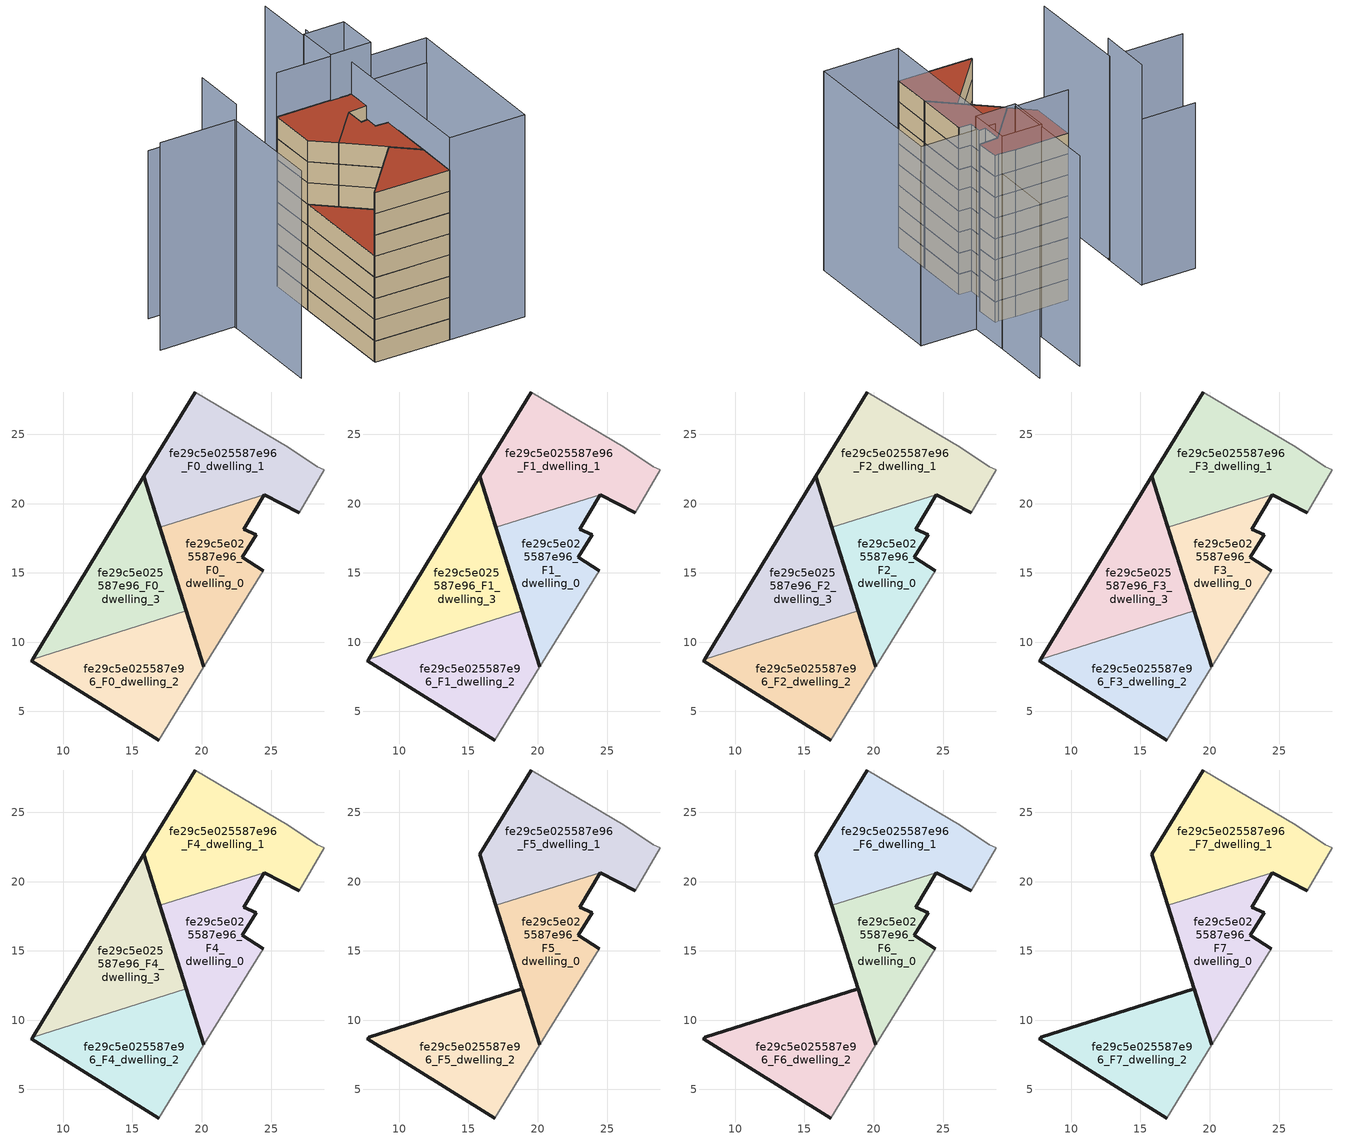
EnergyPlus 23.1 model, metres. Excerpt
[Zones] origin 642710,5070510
fe29c5e025587e96_F0_dwelling_0
 floor ground (EU_floor_Construction): 20.15,8.21 24.42,15.15 22.92,16.15 23.92,17.75 23.02,18.15 24.52,20.65 16.98,18.28 z0
 wall outside (EU_wall_Construction): 20.15,8.21 16.98,18.28 / 24.52,20.65 23.02,18.15 23.92,17.75 22.92,16.15 24.42,15.15 z0:3
 wall adiabatic (EU_wall_Construction): 24.42,15.15 20.15,8.21 z0:3
 wall to fe29c5e025587e96_F0_dwelling_1 (EU_wall_Construction): 16.98,18.28 24.52,20.65 z0:3
fe29c5e025587e96_F0_dwelling_1
 floor ground (EU_floor_Construction): 27.03,19.35 28.83,22.45 28.33,22.65 26.23,24.06 19.52,28.06 15.82,21.98 16.98,18.28 24.52,20.65 z0
 wall outside (EU_wall_Construction): 27.03,19.35 24.52,20.65 / 16.98,18.28 15.82,21.98 19.52,28.06 z0:3
 wall adiabatic (EU_wall_Construction): 19.52,28.06 26.23,24.06 28.33,22.65 28.83,22.45 27.03,19.35 z0:3
fe29c5e025587e96_F0_dwelling_2
 floor ground (EU_floor_Construction): 16.91,2.94 20.15,8.21 18.88,12.28 7.79,8.79 7.71,8.65 z0
 wall outside (EU_wall_Construction): 18.88,12.28 20.15,8.21 / 16.91,2.94 7.71,8.65 7.79,8.79 z0:3
 wall adiabatic (EU_wall_Construction): 20.15,8.21 16.91,2.94 z0:3
 wall to fe29c5e025587e96_F0_dwelling_3 (EU_wall_Construction): 7.79,8.79 18.88,12.28 z0:3
fe29c5e025587e96_F0_dwelling_3
 floor ground (EU_floor_Construction): 18.88,12.28 15.82,21.98 7.79,8.79 z0
 wall outside (EU_wall_Construction): 7.79,8.79 15.82,21.98 18.88,12.28 z0:3
fe29c5e025587e96_F1_dwelling_0
 floor to fe29c5e025587e96_F0_dwelling_0 (EU_floor_Construction): 20.15,8.21 24.42,15.15 22.92,16.15 23.92,17.75 23.02,18.15 24.52,20.65 16.98,18.28 z3
 wall outside (EU_wall_Construction): 20.15,8.21 16.98,18.28 / 24.52,20.65 23.02,18.15 23.92,17.75 22.92,16.15 24.42,15.15 z3:6
 wall adiabatic (EU_wall_Construction): 24.42,15.15 20.15,8.21 z3:6
 wall to fe29c5e025587e96_F1_dwelling_1 (EU_wall_Construction): 16.98,18.28 24.52,20.65 z3:6
fe29c5e025587e96_F1_dwelling_1
 floor to fe29c5e025587e96_F0_dwelling_1 (EU_floor_Construction): 27.02,19.35 28.83,22.45 28.33,22.65 26.23,24.06 19.52,28.06 15.82,21.98 16.98,18.28 24.52,20.65 z3
 wall outside (EU_wall_Construction): 27.03,19.35 24.52,20.65 / 16.98,18.28 15.82,21.98 19.52,28.06 z3:6
 wall adiabatic (EU_wall_Construction): 19.52,28.06 26.23,24.06 28.33,22.65 28.83,22.45 27.03,19.35 z3:6
fe29c5e025587e96_F1_dwelling_2
 floor to fe29c5e025587e96_F0_dwelling_2 (EU_floor_Construction): 16.91,2.94 20.15,8.21 18.88,12.28 7.79,8.79 7.71,8.65 z3
 wall outside (EU_wall_Construction): 18.88,12.28 20.15,8.21 / 16.91,2.94 7.71,8.65 7.79,8.79 z3:6
 wall adiabatic (EU_wall_Construction): 20.15,8.21 16.91,2.94 z3:6
 wall to fe29c5e025587e96_F1_dwelling_3 (EU_wall_Construction): 7.79,8.79 18.88,12.28 z3:6
fe29c5e025587e96_F1_dwelling_3
 floor to fe29c5e025587e96_F0_dwelling_3 (EU_floor_Construction): 18.88,12.28 15.82,21.98 7.79,8.79 z3
 wall outside (EU_wall_Construction): 7.79,8.79 15.82,21.98 18.88,12.28 z3:6
fe29c5e025587e96_F2_dwelling_0
 floor to fe29c5e025587e96_F1_dwelling_0 (EU_floor_Construction): 20.15,8.21 24.42,15.15 22.92,16.15 23.92,17.75 23.02,18.15 24.52,20.65 16.98,18.28 z6
 wall outside (EU_wall_Construction): 20.15,8.21 16.98,18.28 / 24.52,20.65 23.02,18.15 23.92,17.75 22.92,16.15 24.42,15.15 z6:9
 wall adiabatic (EU_wall_Construction): 24.42,15.15 20.15,8.21 z6:9
 wall to fe29c5e025587e96_F2_dwelling_1 (EU_wall_Construction): 16.98,18.28 24.52,20.65 z6:9
fe29c5e025587e96_F2_dwelling_1
 floor to fe29c5e025587e96_F1_dwelling_1 (EU_floor_Construction): 27.02,19.35 28.83,22.45 28.33,22.65 26.23,24.06 19.52,28.06 15.82,21.98 16.98,18.28 24.52,20.65 z6
 wall outside (EU_wall_Construction): 27.03,19.35 24.52,20.65 / 16.98,18.28 15.82,21.98 19.52,28.06 z6:9
 wall adiabatic (EU_wall_Construction): 19.52,28.06 26.23,24.06 28.33,22.65 28.83,22.45 27.03,19.35 z6:9
fe29c5e025587e96_F2_dwelling_2
 floor to fe29c5e025587e96_F1_dwelling_2 (EU_floor_Construction): 16.91,2.94 20.15,8.21 18.88,12.28 7.79,8.79 7.71,8.65 z6
 wall outside (EU_wall_Construction): 18.88,12.28 20.15,8.21 / 16.91,2.94 7.71,8.65 7.79,8.79 z6:9
 wall adiabatic (EU_wall_Construction): 20.15,8.21 16.91,2.94 z6:9
 wall to fe29c5e025587e96_F2_dwelling_3 (EU_wall_Construction): 7.79,8.79 18.88,12.28 z6:9
fe29c5e025587e96_F2_dwelling_3
 floor to fe29c5e025587e96_F1_dwelling_3 (EU_floor_Construction): 18.88,12.28 15.82,21.98 7.79,8.79 z6
 wall outside (EU_wall_Construction): 7.79,8.79 15.82,21.98 18.88,12.28 z6:9
fe29c5e025587e96_F3_dwelling_0
 floor to fe29c5e025587e96_F2_dwelling_0 (EU_floor_Construction): 20.15,8.21 24.42,15.15 22.92,16.15 23.92,17.75 23.02,18.15 24.52,20.65 16.98,18.28 z9
 wall outside (EU_wall_Construction): 20.15,8.21 16.98,18.28 / 24.52,20.65 23.02,18.15 23.92,17.75 22.92,16.15 24.42,15.15 z9:12
 wall adiabatic (EU_wall_Construction): 24.42,15.15 20.15,8.21 z9:12
 wall to fe29c5e025587e96_F3_dwelling_1 (EU_wall_Construction): 16.98,18.28 24.52,20.65 z9:12
fe29c5e025587e96_F3_dwelling_1
 floor to fe29c5e025587e96_F2_dwelling_1 (EU_floor_Construction): 27.02,19.35 28.83,22.45 28.33,22.65 26.23,24.06 19.52,28.06 15.82,21.98 16.98,18.28 24.52,20.65 z9
 wall outside (EU_wall_Construction): 27.03,19.35 24.52,20.65 / 16.98,18.28 15.82,21.98 19.52,28.06 z9:12
 wall adiabatic (EU_wall_Construction): 19.52,28.06 26.23,24.06 28.33,22.65 28.83,22.45 27.03,19.35 z9:12
fe29c5e025587e96_F3_dwelling_2
 floor to fe29c5e025587e96_F2_dwelling_2 (EU_floor_Construction): 16.91,2.94 20.15,8.21 18.88,12.28 7.79,8.79 7.71,8.65 z9
 wall outside (EU_wall_Construction): 18.88,12.28 20.15,8.21 / 16.91,2.94 7.71,8.65 7.79,8.79 z9:12
 wall adiabatic (EU_wall_Construction): 20.15,8.21 16.91,2.94 z9:12
 wall to fe29c5e025587e96_F3_dwelling_3 (EU_wall_Construction): 7.79,8.79 18.88,12.28 z9:12
fe29c5e025587e96_F3_dwelling_3
 floor to fe29c5e025587e96_F2_dwelling_3 (EU_floor_Construction): 18.88,12.28 15.82,21.98 7.79,8.79 z9
 wall outside (EU_wall_Construction): 7.79,8.79 15.82,21.98 18.88,12.28 z9:12
fe29c5e025587e96_F4_dwelling_0
 floor to fe29c5e025587e96_F3_dwelling_0 (EU_floor_Construction): 20.15,8.21 24.42,15.15 22.92,16.15 23.92,17.75 23.02,18.15 24.52,20.65 16.98,18.28 z12
 wall outside (EU_wall_Construction): 20.15,8.21 16.98,18.28 / 24.52,20.65 23.02,18.15 23.92,17.75 22.92,16.15 24.42,15.15 z12:15
 wall adiabatic (EU_wall_Construction): 24.42,15.15 20.15,8.21 z12:15
 wall to fe29c5e025587e96_F4_dwelling_1 (EU_wall_Construction): 16.98,18.28 24.52,20.65 z12:15
fe29c5e025587e96_F4_dwelling_1
 floor to fe29c5e025587e96_F3_dwelling_1 (EU_floor_Construction): 27.02,19.35 28.83,22.45 28.33,22.65 26.23,24.06 19.52,28.06 15.82,21.98 16.98,18.28 24.52,20.65 z12
 wall outside (EU_wall_Construction): 27.03,19.35 24.52,20.65 / 16.98,18.28 15.82,21.98 19.52,28.06 z12:15
 wall adiabatic (EU_wall_Construction): 19.52,28.06 26.23,24.06 28.33,22.65 28.83,22.45 27.03,19.35 z12:15
fe29c5e025587e96_F4_dwelling_2
 floor to fe29c5e025587e96_F3_dwelling_2 (EU_floor_Construction): 16.91,2.94 20.15,8.21 18.88,12.28 7.79,8.79 7.71,8.65 z12
 wall outside (EU_wall_Construction): 18.88,12.28 20.15,8.21 / 16.91,2.94 7.71,8.65 7.79,8.79 z12:15
 wall adiabatic (EU_wall_Construction): 20.15,8.21 16.91,2.94 z12:15
 wall to fe29c5e025587e96_F4_dwelling_3 (EU_wall_Construction): 7.79,8.79 18.88,12.28 z12:15
fe29c5e025587e96_F4_dwelling_3
 floor to fe29c5e025587e96_F3_dwelling_3 (EU_floor_Construction): 18.88,12.28 15.82,21.98 7.79,8.79 z12
 wall outside (EU_wall_Construction): 7.79,8.79 15.82,21.98 18.88,12.28 z12:15
 roof outside (EU_roof_Construction): 15.82,21.98 18.88,12.28 7.79,8.79 z15
fe29c5e025587e96_F5_dwelling_0
 floor to fe29c5e025587e96_F4_dwelling_0 (EU_floor_Construction): 20.15,8.21 24.42,15.15 22.92,16.15 23.92,17.75 23.02,18.15 24.52,20.65 16.98,18.28 z15
 wall outside (EU_wall_Construction): 20.15,8.21 16.98,18.28 / 24.52,20.65 23.02,18.15 23.92,17.75 22.92,16.15 24.42,15.15 z15:18
 wall adiabatic (EU_wall_Construction): 24.42,15.15 20.15,8.21 z15:18
 wall to fe29c5e025587e96_F5_dwelling_1 (EU_wall_Construction): 16.98,18.28 24.52,20.65 z15:18
fe29c5e025587e96_F5_dwelling_1
 floor to fe29c5e025587e96_F4_dwelling_1 (EU_floor_Construction): 27.02,19.35 28.83,22.45 28.33,22.65 26.23,24.06 19.52,28.06 15.82,21.98 16.98,18.28 24.52,20.65 z15
 wall outside (EU_wall_Construction): 27.03,19.35 24.52,20.65 / 16.98,18.28 15.82,21.98 19.52,28.06 z15:18
 wall adiabatic (EU_wall_Construction): 19.52,28.06 26.23,24.06 28.33,22.65 28.83,22.45 27.03,19.35 z15:18
fe29c5e025587e96_F5_dwelling_2
 floor to fe29c5e025587e96_F4_dwelling_2 (EU_floor_Construction): 16.91,2.94 20.15,8.21 18.88,12.28 7.79,8.79 7.71,8.65 z15
 wall outside (EU_wall_Construction): 16.91,2.94 7.71,8.65 7.79,8.79 18.88,12.28 20.15,8.21 z15:18
 wall adiabatic (EU_wall_Construction): 20.15,8.21 16.91,2.94 z15:18
fe29c5e025587e96_F6_dwelling_0
 floor to fe29c5e025587e96_F5_dwelling_0 (EU_floor_Construction): 20.15,8.21 24.42,15.15 22.92,16.15 23.92,17.75 23.02,18.15 24.52,20.65 16.98,18.28 z18
 wall outside (EU_wall_Construction): 20.15,8.21 16.98,18.28 / 24.52,20.65 23.02,18.15 23.92,17.75 22.92,16.15 24.42,15.15 z18:21
 wall adiabatic (EU_wall_Construction): 24.42,15.15 20.15,8.21 z18:21
 wall to fe29c5e025587e96_F6_dwelling_1 (EU_wall_Construction): 16.98,18.28 24.52,20.65 z18:21
fe29c5e025587e96_F6_dwelling_1
 floor to fe29c5e025587e96_F5_dwelling_1 (EU_floor_Construction): 27.02,19.35 28.83,22.45 28.33,22.65 26.23,24.06 19.52,28.06 15.82,21.98 16.98,18.28 24.52,20.65 z18
 wall outside (EU_wall_Construction): 27.03,19.35 24.52,20.65 / 16.98,18.28 15.82,21.98 19.52,28.06 z18:21
 wall adiabatic (EU_wall_Construction): 19.52,28.06 26.23,24.06 28.33,22.65 28.83,22.45 27.03,19.35 z18:21
fe29c5e025587e96_F6_dwelling_2
 floor to fe29c5e025587e96_F5_dwelling_2 (EU_floor_Construction): 16.91,2.94 20.15,8.21 18.88,12.28 7.79,8.79 7.71,8.65 z18
 wall outside (EU_wall_Construction): 16.91,2.94 7.71,8.65 7.79,8.79 18.88,12.28 20.15,8.21 z18:21
 wall adiabatic (EU_wall_Construction): 20.15,8.21 16.91,2.94 z18:21
fe29c5e025587e96_F7_dwelling_0
 floor to fe29c5e025587e96_F6_dwelling_0 (EU_floor_Construction): 20.15,8.21 24.42,15.15 22.92,16.15 23.92,17.75 23.02,18.15 24.52,20.65 16.98,18.28 z21
 wall outside (EU_wall_Construction): 20.15,8.21 16.98,18.28 / 24.52,20.65 23.02,18.15 23.92,17.75 22.92,16.15 24.42,15.15 z21:24
 wall adiabatic (EU_wall_Construction): 24.42,15.15 20.15,8.21 z21:24
 wall to fe29c5e025587e96_F7_dwelling_1 (EU_wall_Construction): 16.98,18.28 24.52,20.65 z21:24
 roof outside (EU_roof_Construction): 24.52,20.65 23.02,18.15 23.92,17.75 22.92,16.15 24.42,15.15 20.15,8.21 16.98,18.28 z24
fe29c5e025587e96_F7_dwelling_1
 floor to fe29c5e025587e96_F6_dwelling_1 (EU_floor_Construction): 27.02,19.35 28.83,22.45 28.33,22.65 26.23,24.06 19.52,28.06 15.82,21.98 16.98,18.28 24.52,20.65 z21
 wall outside (EU_wall_Construction): 27.03,19.35 24.52,20.65 / 16.98,18.28 15.82,21.98 19.52,28.06 z21:24
 wall adiabatic (EU_wall_Construction): 19.52,28.06 26.23,24.06 28.33,22.65 28.83,22.45 27.03,19.35 z21:24
 roof outside (EU_roof_Construction): 26.23,24.06 28.33,22.65 28.83,22.45 27.03,19.35 24.52,20.65 16.98,18.28 15.82,21.98 19.52,28.06 z24
fe29c5e025587e96_F7_dwelling_2
 floor to fe29c5e025587e96_F6_dwelling_2 (EU_floor_Construction): 16.91,2.94 20.15,8.21 18.88,12.28 7.79,8.79 7.71,8.65 z21
 wall outside (EU_wall_Construction): 16.91,2.94 7.71,8.65 7.79,8.79 18.88,12.28 20.15,8.21 z21:24
 wall adiabatic (EU_wall_Construction): 20.15,8.21 16.91,2.94 z21:24
 roof outside (EU_roof_Construction): 18.88,12.28 20.15,8.21 16.91,2.94 7.71,8.65 7.79,8.79 z24
shading: 38.23,16.75 26.3,-2.79 / 26.3,-2.79 16.91,2.94 / 16.91,2.94 28.84,22.48 / 28.84,22.48 38.23,16.75 z0:28.6; -1.28,33.78 8.01,28.16 / 8.01,28.16 0.1,15.06 z0:29.3; 34.37,26.21 31.22,20.93 / 31.22,20.93 26.16,23.95 / 26.16,23.95 29.31,29.23 / 29.31,29.23 34.37,26.21 z0:30.5; 38.19,16.67 31.16,20.99 / 31.16,20.99 39.01,33.77 z0:25.1; 34.06,36.9 26.25,23.99 / 26.25,23.99 19.52,28.06 z0:30.2; 11.99,34.58 7.84,27.88 z0:31.7; 11.92,34.57 5.11,38.66 z0:23.8
[Building]
EU S2 Campaign: North Axis=0; Terrain=City; Solar Distribution=FullExterior
[Site:Location]
Lyon-Bron: Latitude=45.75; Longitude=5; Time Zone=1; Elevation=198
[SizingPeriod:WeatherFileDays]
AnnualSizingPeriod: Begin Month=1; Begin Day of Month=1; End Month=12; End Day of Month=31; Day of Week for Start Day=Monday; Use Weather File Daylight Saving Period=No; Use Weather File Rain and Snow Indicators=No
[MATERIAL]
EU_InternalMass_Material: Roughness=MediumRough; Thickness=0.1; Conductivity=1; Density=1800; Specific Heat=900; Thermal Absorptance=0.9; Solar Absorptance=0.7; Visible Absorptance=0.7
[MATERIAL:NOMASS] Roughness=MediumRough; Thermal Absorptance=0.9; Solar Absorptance=0.7; Visible Absorptance=0.7
Name | Thermal Resistance
EU_wall_NoMass | 0.776494
EU_roof_NoMass | 0.486893
EU_floor_NoMass | 0.421597
[CONSTRUCTION]
EU_wall_Construction: EU_wall_NoMass
EU_roof_Construction: EU_roof_NoMass
EU_floor_Construction: EU_floor_NoMass
EU_InternalMass_Construction: EU_InternalMass_Material
[ZONE] Type=1; Multiplier=1; Ceiling Height=autocalculate; Floor Area=autocalculate; Part of Total Floor Area=Yes
Name | Volume
fe29c5e025587e96_F0_dwelling_0 | 145.403
fe29c5e025587e96_F1_dwelling_0; fe29c5e025587e96_F2_dwelling_0; fe29c5e025587e96_F3_dwelling_0; fe29c5e025587e96_F4_dwelling_0; fe29c5e025587e96_F5_dwelling_0; fe29c5e025587e96_F6_dwelling_0; fe29c5e025587e96_F7_dwelling_0 | 145.404
fe29c5e025587e96_F0_dwelling_1; fe29c5e025587e96_F1_dwelling_1; fe29c5e025587e96_F2_dwelling_1; fe29c5e025587e96_F3_dwelling_1; fe29c5e025587e96_F4_dwelling_1; fe29c5e025587e96_F5_dwelling_1; fe29c5e025587e96_F6_dwelling_1; fe29c5e025587e96_F7_dwelling_1 | 209.232
fe29c5e025587e96_F0_dwelling_2; fe29c5e025587e96_F1_dwelling_2; fe29c5e025587e96_F2_dwelling_2; fe29c5e025587e96_F3_dwelling_2; fe29c5e025587e96_F4_dwelling_2; fe29c5e025587e96_F5_dwelling_2; fe29c5e025587e96_F6_dwelling_2; fe29c5e025587e96_F7_dwelling_2 | 177.335
fe29c5e025587e96_F0_dwelling_3; fe29c5e025587e96_F1_dwelling_3; fe29c5e025587e96_F2_dwelling_3; fe29c5e025587e96_F3_dwelling_3; fe29c5e025587e96_F4_dwelling_3 | 177.322
[INTERNALMASS] Construction=EU_InternalMass_Construction
Name | Zone or ZoneList | Surface Area
fe29c5e025587e96_F0_dwelling_0_EU_InternalMass | fe29c5e025587e96_F0_dwelling_0 | 48.4679
fe29c5e025587e96_F0_dwelling_1_EU_InternalMass | fe29c5e025587e96_F0_dwelling_1 | 69.7443
fe29c5e025587e96_F0_dwelling_2_EU_InternalMass | fe29c5e025587e96_F0_dwelling_2 | 59.1116
fe29c5e025587e96_F0_dwelling_3_EU_InternalMass | fe29c5e025587e96_F0_dwelling_3 | 59.1073
fe29c5e025587e96_F1_dwelling_0_EU_InternalMass | fe29c5e025587e96_F1_dwelling_0 | 48.4679
fe29c5e025587e96_F1_dwelling_1_EU_InternalMass | fe29c5e025587e96_F1_dwelling_1 | 69.7443
fe29c5e025587e96_F1_dwelling_2_EU_InternalMass | fe29c5e025587e96_F1_dwelling_2 | 59.1116
fe29c5e025587e96_F1_dwelling_3_EU_InternalMass | fe29c5e025587e96_F1_dwelling_3 | 59.1073
fe29c5e025587e96_F2_dwelling_0_EU_InternalMass | fe29c5e025587e96_F2_dwelling_0 | 48.4679
fe29c5e025587e96_F2_dwelling_1_EU_InternalMass | fe29c5e025587e96_F2_dwelling_1 | 69.7443
fe29c5e025587e96_F2_dwelling_2_EU_InternalMass | fe29c5e025587e96_F2_dwelling_2 | 59.1116
fe29c5e025587e96_F2_dwelling_3_EU_InternalMass | fe29c5e025587e96_F2_dwelling_3 | 59.1073
fe29c5e025587e96_F3_dwelling_0_EU_InternalMass | fe29c5e025587e96_F3_dwelling_0 | 48.4679
fe29c5e025587e96_F3_dwelling_1_EU_InternalMass | fe29c5e025587e96_F3_dwelling_1 | 69.7443
fe29c5e025587e96_F3_dwelling_2_EU_InternalMass | fe29c5e025587e96_F3_dwelling_2 | 59.1116
fe29c5e025587e96_F3_dwelling_3_EU_InternalMass | fe29c5e025587e96_F3_dwelling_3 | 59.1073
fe29c5e025587e96_F4_dwelling_0_EU_InternalMass | fe29c5e025587e96_F4_dwelling_0 | 48.4679
fe29c5e025587e96_F4_dwelling_1_EU_InternalMass | fe29c5e025587e96_F4_dwelling_1 | 69.7443
fe29c5e025587e96_F4_dwelling_2_EU_InternalMass | fe29c5e025587e96_F4_dwelling_2 | 59.1116
fe29c5e025587e96_F4_dwelling_3_EU_InternalMass | fe29c5e025587e96_F4_dwelling_3 | 59.1073
fe29c5e025587e96_F5_dwelling_0_EU_InternalMass | fe29c5e025587e96_F5_dwelling_0 | 118.213
fe29c5e025587e96_F5_dwelling_1_EU_InternalMass | fe29c5e025587e96_F5_dwelling_1 | 59.1116
fe29c5e025587e96_F5_dwelling_2_EU_InternalMass | fe29c5e025587e96_F5_dwelling_2 | 59.1073
fe29c5e025587e96_F6_dwelling_0_EU_InternalMass | fe29c5e025587e96_F6_dwelling_0 | 118.213
fe29c5e025587e96_F6_dwelling_1_EU_InternalMass | fe29c5e025587e96_F6_dwelling_1 | 59.1116
fe29c5e025587e96_F6_dwelling_2_EU_InternalMass | fe29c5e025587e96_F6_dwelling_2 | 59.1073
fe29c5e025587e96_F7_dwelling_0_EU_InternalMass | fe29c5e025587e96_F7_dwelling_0 | 118.213
fe29c5e025587e96_F7_dwelling_1_EU_InternalMass | fe29c5e025587e96_F7_dwelling_1 | 59.1116
fe29c5e025587e96_F7_dwelling_2_EU_InternalMass | fe29c5e025587e96_F7_dwelling_2 | 59.1073
[OTHEREQUIPMENT] Fuel Type=Electricity; Design Level Calculation Method=Watts/Area; Power per Zone Floor Area=1; Fraction Latent=0; Fraction Radiant=0; Fraction Lost=0; Carbon Dioxide Generation Rate=0; EndUse Subcategory=EU_Step8_InternalGains
Name | Zone or ZoneList or Space or SpaceList | Schedule
EU_Step8_InternalGain_fe29c5e025587e96_F0_dwelling_0_f000 | fe29c5e025587e96_F0_dwelling_0 | EU_Step8_GainSchedule_fe29c5e025587e96_F0_dwelling_0_f000
EU_Step8_InternalGain_fe29c5e025587e96_F0_dwelling_1_f000 | fe29c5e025587e96_F0_dwelling_1 | EU_Step8_GainSchedule_fe29c5e025587e96_F0_dwelling_1_f000
EU_Step8_InternalGain_fe29c5e025587e96_F0_dwelling_2_f000 | fe29c5e025587e96_F0_dwelling_2 | EU_Step8_GainSchedule_fe29c5e025587e96_F0_dwelling_2_f000
EU_Step8_InternalGain_fe29c5e025587e96_F0_dwelling_3_f000 | fe29c5e025587e96_F0_dwelling_3 | EU_Step8_GainSchedule_fe29c5e025587e96_F0_dwelling_3_f000
EU_Step8_InternalGain_fe29c5e025587e96_F1_dwelling_0_f000 | fe29c5e025587e96_F1_dwelling_0 | EU_Step8_GainSchedule_fe29c5e025587e96_F1_dwelling_0_f000
EU_Step8_InternalGain_fe29c5e025587e96_F1_dwelling_1_f000 | fe29c5e025587e96_F1_dwelling_1 | EU_Step8_GainSchedule_fe29c5e025587e96_F1_dwelling_1_f000
EU_Step8_InternalGain_fe29c5e025587e96_F1_dwelling_2_f000 | fe29c5e025587e96_F1_dwelling_2 | EU_Step8_GainSchedule_fe29c5e025587e96_F1_dwelling_2_f000
EU_Step8_InternalGain_fe29c5e025587e96_F1_dwelling_3_f000 | fe29c5e025587e96_F1_dwelling_3 | EU_Step8_GainSchedule_fe29c5e025587e96_F1_dwelling_3_f000
EU_Step8_InternalGain_fe29c5e025587e96_F2_dwelling_0_f000 | fe29c5e025587e96_F2_dwelling_0 | EU_Step8_GainSchedule_fe29c5e025587e96_F2_dwelling_0_f000
EU_Step8_InternalGain_fe29c5e025587e96_F2_dwelling_1_f000 | fe29c5e025587e96_F2_dwelling_1 | EU_Step8_GainSchedule_fe29c5e025587e96_F2_dwelling_1_f000
EU_Step8_InternalGain_fe29c5e025587e96_F2_dwelling_2_f000 | fe29c5e025587e96_F2_dwelling_2 | EU_Step8_GainSchedule_fe29c5e025587e96_F2_dwelling_2_f000
EU_Step8_InternalGain_fe29c5e025587e96_F2_dwelling_3_f000 | fe29c5e025587e96_F2_dwelling_3 | EU_Step8_GainSchedule_fe29c5e025587e96_F2_dwelling_3_f000
EU_Step8_InternalGain_fe29c5e025587e96_F3_dwelling_0_f000 | fe29c5e025587e96_F3_dwelling_0 | EU_Step8_GainSchedule_fe29c5e025587e96_F3_dwelling_0_f000
EU_Step8_InternalGain_fe29c5e025587e96_F3_dwelling_1_f000 | fe29c5e025587e96_F3_dwelling_1 | EU_Step8_GainSchedule_fe29c5e025587e96_F3_dwelling_1_f000
EU_Step8_InternalGain_fe29c5e025587e96_F3_dwelling_2_f000 | fe29c5e025587e96_F3_dwelling_2 | EU_Step8_GainSchedule_fe29c5e025587e96_F3_dwelling_2_f000
EU_Step8_InternalGain_fe29c5e025587e96_F3_dwelling_3_f000 | fe29c5e025587e96_F3_dwelling_3 | EU_Step8_GainSchedule_fe29c5e025587e96_F3_dwelling_3_f000
EU_Step8_InternalGain_fe29c5e025587e96_F4_dwelling_0_f000 | fe29c5e025587e96_F4_dwelling_0 | EU_Step8_GainSchedule_fe29c5e025587e96_F4_dwelling_0_f000
EU_Step8_InternalGain_fe29c5e025587e96_F4_dwelling_1_f000 | fe29c5e025587e96_F4_dwelling_1 | EU_Step8_GainSchedule_fe29c5e025587e96_F4_dwelling_1_f000
EU_Step8_InternalGain_fe29c5e025587e96_F4_dwelling_2_f000 | fe29c5e025587e96_F4_dwelling_2 | EU_Step8_GainSchedule_fe29c5e025587e96_F4_dwelling_2_f000
EU_Step8_InternalGain_fe29c5e025587e96_F4_dwelling_3_f000 | fe29c5e025587e96_F4_dwelling_3 | EU_Step8_GainSchedule_fe29c5e025587e96_F4_dwelling_3_f000
EU_Step8_InternalGain_fe29c5e025587e96_F5_dwelling_0_f000 | fe29c5e025587e96_F5_dwelling_0 | EU_Step8_GainSchedule_fe29c5e025587e96_F5_dwelling_0_f000
EU_Step8_InternalGain_fe29c5e025587e96_F5_dwelling_1_f000 | fe29c5e025587e96_F5_dwelling_1 | EU_Step8_GainSchedule_fe29c5e025587e96_F5_dwelling_1_f000
EU_Step8_InternalGain_fe29c5e025587e96_F5_dwelling_2_f000 | fe29c5e025587e96_F5_dwelling_2 | EU_Step8_GainSchedule_fe29c5e025587e96_F5_dwelling_2_f000
EU_Step8_InternalGain_fe29c5e025587e96_F6_dwelling_0_f000 | fe29c5e025587e96_F6_dwelling_0 | EU_Step8_GainSchedule_fe29c5e025587e96_F6_dwelling_0_f000
EU_Step8_InternalGain_fe29c5e025587e96_F6_dwelling_1_f000 | fe29c5e025587e96_F6_dwelling_1 | EU_Step8_GainSchedule_fe29c5e025587e96_F6_dwelling_1_f000
EU_Step8_InternalGain_fe29c5e025587e96_F6_dwelling_2_f000 | fe29c5e025587e96_F6_dwelling_2 | EU_Step8_GainSchedule_fe29c5e025587e96_F6_dwelling_2_f000
EU_Step8_InternalGain_fe29c5e025587e96_F7_dwelling_0_f000 | fe29c5e025587e96_F7_dwelling_0 | EU_Step8_GainSchedule_fe29c5e025587e96_F7_dwelling_0_f000
EU_Step8_InternalGain_fe29c5e025587e96_F7_dwelling_1_f000 | fe29c5e025587e96_F7_dwelling_1 | EU_Step8_GainSchedule_fe29c5e025587e96_F7_dwelling_1_f000
EU_Step8_InternalGain_fe29c5e025587e96_F7_dwelling_2_f000 | fe29c5e025587e96_F7_dwelling_2 | EU_Step8_GainSchedule_fe29c5e025587e96_F7_dwelling_2_f000
[ZONEVENTILATION:DESIGNFLOWRATE] Schedule=EU_AlwaysOn; Design Flow Rate Calculation Method=AirChanges/Hour; Air Changes per Hour=0.693814; Ventilation Type=Natural; Fan Pressure Rise=0; Fan Total Efficiency=1; Constant Term Coefficient=1; Temperature Term Coefficient=0; Velocity Term Coefficient=0; Velocity Squared Term Coefficient=0; Minimum Indoor Temperature=-100; Maximum Indoor Temperature=100; Delta Temperature=-100; Minimum Outdoor Temperature=-100; Maximum Outdoor Temperature=100; Maximum Wind Speed=40
Name | Zone or ZoneList or Space or SpaceList
EU_ConstantAir_fe29c5e025587e96_F0_dwelling_0 | fe29c5e025587e96_F0_dwelling_0
EU_ConstantAir_fe29c5e025587e96_F0_dwelling_1 | fe29c5e025587e96_F0_dwelling_1
EU_ConstantAir_fe29c5e025587e96_F0_dwelling_2 | fe29c5e025587e96_F0_dwelling_2
EU_ConstantAir_fe29c5e025587e96_F0_dwelling_3 | fe29c5e025587e96_F0_dwelling_3
EU_ConstantAir_fe29c5e025587e96_F1_dwelling_0 | fe29c5e025587e96_F1_dwelling_0
EU_ConstantAir_fe29c5e025587e96_F1_dwelling_1 | fe29c5e025587e96_F1_dwelling_1
EU_ConstantAir_fe29c5e025587e96_F1_dwelling_2 | fe29c5e025587e96_F1_dwelling_2
EU_ConstantAir_fe29c5e025587e96_F1_dwelling_3 | fe29c5e025587e96_F1_dwelling_3
EU_ConstantAir_fe29c5e025587e96_F2_dwelling_0 | fe29c5e025587e96_F2_dwelling_0
EU_ConstantAir_fe29c5e025587e96_F2_dwelling_1 | fe29c5e025587e96_F2_dwelling_1
EU_ConstantAir_fe29c5e025587e96_F2_dwelling_2 | fe29c5e025587e96_F2_dwelling_2
EU_ConstantAir_fe29c5e025587e96_F2_dwelling_3 | fe29c5e025587e96_F2_dwelling_3
EU_ConstantAir_fe29c5e025587e96_F3_dwelling_0 | fe29c5e025587e96_F3_dwelling_0
EU_ConstantAir_fe29c5e025587e96_F3_dwelling_1 | fe29c5e025587e96_F3_dwelling_1
EU_ConstantAir_fe29c5e025587e96_F3_dwelling_2 | fe29c5e025587e96_F3_dwelling_2
EU_ConstantAir_fe29c5e025587e96_F3_dwelling_3 | fe29c5e025587e96_F3_dwelling_3
EU_ConstantAir_fe29c5e025587e96_F4_dwelling_0 | fe29c5e025587e96_F4_dwelling_0
EU_ConstantAir_fe29c5e025587e96_F4_dwelling_1 | fe29c5e025587e96_F4_dwelling_1
EU_ConstantAir_fe29c5e025587e96_F4_dwelling_2 | fe29c5e025587e96_F4_dwelling_2
EU_ConstantAir_fe29c5e025587e96_F4_dwelling_3 | fe29c5e025587e96_F4_dwelling_3
EU_ConstantAir_fe29c5e025587e96_F5_dwelling_0 | fe29c5e025587e96_F5_dwelling_0
EU_ConstantAir_fe29c5e025587e96_F5_dwelling_1 | fe29c5e025587e96_F5_dwelling_1
EU_ConstantAir_fe29c5e025587e96_F5_dwelling_2 | fe29c5e025587e96_F5_dwelling_2
EU_ConstantAir_fe29c5e025587e96_F6_dwelling_0 | fe29c5e025587e96_F6_dwelling_0
EU_ConstantAir_fe29c5e025587e96_F6_dwelling_1 | fe29c5e025587e96_F6_dwelling_1
EU_ConstantAir_fe29c5e025587e96_F6_dwelling_2 | fe29c5e025587e96_F6_dwelling_2
EU_ConstantAir_fe29c5e025587e96_F7_dwelling_0 | fe29c5e025587e96_F7_dwelling_0
EU_ConstantAir_fe29c5e025587e96_F7_dwelling_1 | fe29c5e025587e96_F7_dwelling_1
EU_ConstantAir_fe29c5e025587e96_F7_dwelling_2 | fe29c5e025587e96_F7_dwelling_2
[HVACTEMPLATE:THERMOSTAT] Constant Heating Setpoint=20; Constant Cooling Setpoint=50
EU_HeatOnly_fe29c5e025587e96_F0_dwelling_0; EU_HeatOnly_fe29c5e025587e96_F0_dwelling_1; EU_HeatOnly_fe29c5e025587e96_F0_dwelling_2; EU_HeatOnly_fe29c5e025587e96_F0_dwelling_3; EU_HeatOnly_fe29c5e025587e96_F1_dwelling_0; EU_HeatOnly_fe29c5e025587e96_F1_dwelling_1; EU_HeatOnly_fe29c5e025587e96_F1_dwelling_2; EU_HeatOnly_fe29c5e025587e96_F1_dwelling_3; EU_HeatOnly_fe29c5e025587e96_F2_dwelling_0; EU_HeatOnly_fe29c5e025587e96_F2_dwelling_1; EU_HeatOnly_fe29c5e025587e96_F2_dwelling_2; EU_HeatOnly_fe29c5e025587e96_F2_dwelling_3; EU_HeatOnly_fe29c5e025587e96_F3_dwelling_0; EU_HeatOnly_fe29c5e025587e96_F3_dwelling_1; EU_HeatOnly_fe29c5e025587e96_F3_dwelling_2; EU_HeatOnly_fe29c5e025587e96_F3_dwelling_3; EU_HeatOnly_fe29c5e025587e96_F4_dwelling_0; EU_HeatOnly_fe29c5e025587e96_F4_dwelling_1; EU_HeatOnly_fe29c5e025587e96_F4_dwelling_2; EU_HeatOnly_fe29c5e025587e96_F4_dwelling_3; EU_HeatOnly_fe29c5e025587e96_F5_dwelling_0; EU_HeatOnly_fe29c5e025587e96_F5_dwelling_1; EU_HeatOnly_fe29c5e025587e96_F5_dwelling_2; EU_HeatOnly_fe29c5e025587e96_F6_dwelling_0; EU_HeatOnly_fe29c5e025587e96_F6_dwelling_1; EU_HeatOnly_fe29c5e025587e96_F6_dwelling_2; EU_HeatOnly_fe29c5e025587e96_F7_dwelling_0; EU_HeatOnly_fe29c5e025587e96_F7_dwelling_1; EU_HeatOnly_fe29c5e025587e96_F7_dwelling_2
[HVACTEMPLATE:ZONE:IDEALLOADSAIRSYSTEM] System Availability Schedule=EU_AlwaysOn; Maximum Heating Supply Air Temperature=50; Minimum Cooling Supply Air Temperature=13; Maximum Heating Supply Air Humidity Ratio=0.0156; Minimum Cooling Supply Air Humidity Ratio=0.0077; Heating Limit=NoLimit; Cooling Limit=NoLimit; Heating Availability Schedule=EU_AlwaysOn; Cooling Availability Schedule=EU_CoolingOff; Dehumidification Control Type=ConstantSensibleHeatRatio; Cooling Sensible Heat Ratio=0.7; Dehumidification Setpoint=60; Humidification Control Type=None; Humidification Setpoint=30; Outdoor Air Method=None; Outdoor Air Flow Rate per Person=0.00944; Outdoor Air Flow Rate per Zone Floor Area=0; Outdoor Air Flow Rate per Zone=0; Demand Controlled Ventilation Type=None; Outdoor Air Economizer Type=NoEconomizer; Heat Recovery Type=None; Sensible Heat Recovery Effectiveness=0.7; Latent Heat Recovery Effectiveness=0.65
Name | Template Thermostat
fe29c5e025587e96_F0_dwelling_0 | EU_HeatOnly_fe29c5e025587e96_F0_dwelling_0
fe29c5e025587e96_F0_dwelling_1 | EU_HeatOnly_fe29c5e025587e96_F0_dwelling_1
fe29c5e025587e96_F0_dwelling_2 | EU_HeatOnly_fe29c5e025587e96_F0_dwelling_2
fe29c5e025587e96_F0_dwelling_3 | EU_HeatOnly_fe29c5e025587e96_F0_dwelling_3
fe29c5e025587e96_F1_dwelling_0 | EU_HeatOnly_fe29c5e025587e96_F1_dwelling_0
fe29c5e025587e96_F1_dwelling_1 | EU_HeatOnly_fe29c5e025587e96_F1_dwelling_1
fe29c5e025587e96_F1_dwelling_2 | EU_HeatOnly_fe29c5e025587e96_F1_dwelling_2
fe29c5e025587e96_F1_dwelling_3 | EU_HeatOnly_fe29c5e025587e96_F1_dwelling_3
fe29c5e025587e96_F2_dwelling_0 | EU_HeatOnly_fe29c5e025587e96_F2_dwelling_0
fe29c5e025587e96_F2_dwelling_1 | EU_HeatOnly_fe29c5e025587e96_F2_dwelling_1
fe29c5e025587e96_F2_dwelling_2 | EU_HeatOnly_fe29c5e025587e96_F2_dwelling_2
fe29c5e025587e96_F2_dwelling_3 | EU_HeatOnly_fe29c5e025587e96_F2_dwelling_3
fe29c5e025587e96_F3_dwelling_0 | EU_HeatOnly_fe29c5e025587e96_F3_dwelling_0
fe29c5e025587e96_F3_dwelling_1 | EU_HeatOnly_fe29c5e025587e96_F3_dwelling_1
fe29c5e025587e96_F3_dwelling_2 | EU_HeatOnly_fe29c5e025587e96_F3_dwelling_2
fe29c5e025587e96_F3_dwelling_3 | EU_HeatOnly_fe29c5e025587e96_F3_dwelling_3
fe29c5e025587e96_F4_dwelling_0 | EU_HeatOnly_fe29c5e025587e96_F4_dwelling_0
fe29c5e025587e96_F4_dwelling_1 | EU_HeatOnly_fe29c5e025587e96_F4_dwelling_1
fe29c5e025587e96_F4_dwelling_2 | EU_HeatOnly_fe29c5e025587e96_F4_dwelling_2
fe29c5e025587e96_F4_dwelling_3 | EU_HeatOnly_fe29c5e025587e96_F4_dwelling_3
fe29c5e025587e96_F5_dwelling_0 | EU_HeatOnly_fe29c5e025587e96_F5_dwelling_0
fe29c5e025587e96_F5_dwelling_1 | EU_HeatOnly_fe29c5e025587e96_F5_dwelling_1
fe29c5e025587e96_F5_dwelling_2 | EU_HeatOnly_fe29c5e025587e96_F5_dwelling_2
fe29c5e025587e96_F6_dwelling_0 | EU_HeatOnly_fe29c5e025587e96_F6_dwelling_0
fe29c5e025587e96_F6_dwelling_1 | EU_HeatOnly_fe29c5e025587e96_F6_dwelling_1
fe29c5e025587e96_F6_dwelling_2 | EU_HeatOnly_fe29c5e025587e96_F6_dwelling_2
fe29c5e025587e96_F7_dwelling_0 | EU_HeatOnly_fe29c5e025587e96_F7_dwelling_0
fe29c5e025587e96_F7_dwelling_1 | EU_HeatOnly_fe29c5e025587e96_F7_dwelling_1
fe29c5e025587e96_F7_dwelling_2 | EU_HeatOnly_fe29c5e025587e96_F7_dwelling_2
[SIZING:ZONE] Zone Cooling Design Supply Air Temperature Input Method=SupplyAirTemperature; Zone Cooling Design Supply Air Temperature=13; Zone Heating Design Supply Air Temperature Input Method=SupplyAirTemperature; Zone Heating Design Supply Air Temperature=50; Zone Cooling Design Supply Air Humidity Ratio=0.008; Zone Heating Design Supply Air Humidity Ratio=0.008; Cooling Design Air Flow Method=DesignDay; Cooling Design Air Flow Rate=0; Cooling Minimum Air Flow per Zone Floor Area=0.000762; Cooling Minimum Air Flow=0; Cooling Minimum Air Flow Fraction=0.2; Heating Design Air Flow Method=DesignDay; Heating Design Air Flow Rate=0; Heating Maximum Air Flow per Zone Floor Area=0.002032; Heating Maximum Air Flow=0.141576; Heating Maximum Air Flow Fraction=0.3; Account for Dedicated Outdoor Air System=No; Dedicated Outdoor Air System Control Strategy=NeutralSupplyAir; Dedicated Outdoor Air Low Setpoint Temperature for Design=autosize; Dedicated Outdoor Air High Setpoint Temperature for Design=autosize; Zone Load Sizing Method=Sensible Load Only No Latent Load; Zone Latent Cooling Design Supply Air Humidity Ratio Input Method=HumidityRatioDifference; Zone Cooling Design Supply Air Humidity Ratio Difference=0.005; Zone Latent Heating Design Supply Air Humidity Ratio Input Method=HumidityRatioDifference; Zone Humidification Design Supply Air Humidity Ratio Difference=0.005
fe29c5e025587e96_F0_dwelling_0; fe29c5e025587e96_F0_dwelling_1; fe29c5e025587e96_F0_dwelling_2; fe29c5e025587e96_F0_dwelling_3; fe29c5e025587e96_F1_dwelling_0; fe29c5e025587e96_F1_dwelling_1; fe29c5e025587e96_F1_dwelling_2; fe29c5e025587e96_F1_dwelling_3; fe29c5e025587e96_F2_dwelling_0; fe29c5e025587e96_F2_dwelling_1; fe29c5e025587e96_F2_dwelling_2; fe29c5e025587e96_F2_dwelling_3; fe29c5e025587e96_F3_dwelling_0; fe29c5e025587e96_F3_dwelling_1; fe29c5e025587e96_F3_dwelling_2; fe29c5e025587e96_F3_dwelling_3; fe29c5e025587e96_F4_dwelling_0; fe29c5e025587e96_F4_dwelling_1; fe29c5e025587e96_F4_dwelling_2; fe29c5e025587e96_F4_dwelling_3; fe29c5e025587e96_F5_dwelling_0; fe29c5e025587e96_F5_dwelling_1; fe29c5e025587e96_F5_dwelling_2; fe29c5e025587e96_F6_dwelling_0; fe29c5e025587e96_F6_dwelling_1; fe29c5e025587e96_F6_dwelling_2; fe29c5e025587e96_F7_dwelling_0; fe29c5e025587e96_F7_dwelling_1; fe29c5e025587e96_F7_dwelling_2
[SCHEDULE:CONSTANT]
Name | Hourly Value
EU_AlwaysOn | 1
EU_CoolingOff | 0
[SCHEDULE:FILE] Column Number=1; Rows to Skip at Top=0; Number of Hours of Data=8760; Column Separator=Comma; Interpolate to Timestep=No; Minutes per Item=60; Adjust Schedule for Daylight Savings=Yes
Name | File
EU_Step8_GainSchedule_fe29c5e025587e96_F0_dwelling_0_f000 | ../../schedules/fe29c5e025587e96/fe29c5e025587e96_F0_dwelling_0_f000_gain.csv
EU_Step8_GainSchedule_fe29c5e025587e96_F0_dwelling_1_f000 | ../../schedules/fe29c5e025587e96/fe29c5e025587e96_F0_dwelling_1_f000_gain.csv
EU_Step8_GainSchedule_fe29c5e025587e96_F0_dwelling_2_f000 | ../../schedules/fe29c5e025587e96/fe29c5e025587e96_F0_dwelling_2_f000_gain.csv
EU_Step8_GainSchedule_fe29c5e025587e96_F0_dwelling_3_f000 | ../../schedules/fe29c5e025587e96/fe29c5e025587e96_F0_dwelling_3_f000_gain.csv
EU_Step8_GainSchedule_fe29c5e025587e96_F1_dwelling_0_f000 | ../../schedules/fe29c5e025587e96/fe29c5e025587e96_F1_dwelling_0_f000_gain.csv
EU_Step8_GainSchedule_fe29c5e025587e96_F1_dwelling_1_f000 | ../../schedules/fe29c5e025587e96/fe29c5e025587e96_F1_dwelling_1_f000_gain.csv
EU_Step8_GainSchedule_fe29c5e025587e96_F1_dwelling_2_f000 | ../../schedules/fe29c5e025587e96/fe29c5e025587e96_F1_dwelling_2_f000_gain.csv
EU_Step8_GainSchedule_fe29c5e025587e96_F1_dwelling_3_f000 | ../../schedules/fe29c5e025587e96/fe29c5e025587e96_F1_dwelling_3_f000_gain.csv
EU_Step8_GainSchedule_fe29c5e025587e96_F2_dwelling_0_f000 | ../../schedules/fe29c5e025587e96/fe29c5e025587e96_F2_dwelling_0_f000_gain.csv
EU_Step8_GainSchedule_fe29c5e025587e96_F2_dwelling_1_f000 | ../../schedules/fe29c5e025587e96/fe29c5e025587e96_F2_dwelling_1_f000_gain.csv
EU_Step8_GainSchedule_fe29c5e025587e96_F2_dwelling_2_f000 | ../../schedules/fe29c5e025587e96/fe29c5e025587e96_F2_dwelling_2_f000_gain.csv
EU_Step8_GainSchedule_fe29c5e025587e96_F2_dwelling_3_f000 | ../../schedules/fe29c5e025587e96/fe29c5e025587e96_F2_dwelling_3_f000_gain.csv
EU_Step8_GainSchedule_fe29c5e025587e96_F3_dwelling_0_f000 | ../../schedules/fe29c5e025587e96/fe29c5e025587e96_F3_dwelling_0_f000_gain.csv
EU_Step8_GainSchedule_fe29c5e025587e96_F3_dwelling_1_f000 | ../../schedules/fe29c5e025587e96/fe29c5e025587e96_F3_dwelling_1_f000_gain.csv
EU_Step8_GainSchedule_fe29c5e025587e96_F3_dwelling_2_f000 | ../../schedules/fe29c5e025587e96/fe29c5e025587e96_F3_dwelling_2_f000_gain.csv
EU_Step8_GainSchedule_fe29c5e025587e96_F3_dwelling_3_f000 | ../../schedules/fe29c5e025587e96/fe29c5e025587e96_F3_dwelling_3_f000_gain.csv
EU_Step8_GainSchedule_fe29c5e025587e96_F4_dwelling_0_f000 | ../../schedules/fe29c5e025587e96/fe29c5e025587e96_F4_dwelling_0_f000_gain.csv
EU_Step8_GainSchedule_fe29c5e025587e96_F4_dwelling_1_f000 | ../../schedules/fe29c5e025587e96/fe29c5e025587e96_F4_dwelling_1_f000_gain.csv
EU_Step8_GainSchedule_fe29c5e025587e96_F4_dwelling_2_f000 | ../../schedules/fe29c5e025587e96/fe29c5e025587e96_F4_dwelling_2_f000_gain.csv
EU_Step8_GainSchedule_fe29c5e025587e96_F4_dwelling_3_f000 | ../../schedules/fe29c5e025587e96/fe29c5e025587e96_F4_dwelling_3_f000_gain.csv
EU_Step8_GainSchedule_fe29c5e025587e96_F5_dwelling_0_f000 | ../../schedules/fe29c5e025587e96/fe29c5e025587e96_F5_dwelling_0_f000_gain.csv
EU_Step8_GainSchedule_fe29c5e025587e96_F5_dwelling_1_f000 | ../../schedules/fe29c5e025587e96/fe29c5e025587e96_F5_dwelling_1_f000_gain.csv
EU_Step8_GainSchedule_fe29c5e025587e96_F5_dwelling_2_f000 | ../../schedules/fe29c5e025587e96/fe29c5e025587e96_F5_dwelling_2_f000_gain.csv
EU_Step8_GainSchedule_fe29c5e025587e96_F6_dwelling_0_f000 | ../../schedules/fe29c5e025587e96/fe29c5e025587e96_F6_dwelling_0_f000_gain.csv
EU_Step8_GainSchedule_fe29c5e025587e96_F6_dwelling_1_f000 | ../../schedules/fe29c5e025587e96/fe29c5e025587e96_F6_dwelling_1_f000_gain.csv
EU_Step8_GainSchedule_fe29c5e025587e96_F6_dwelling_2_f000 | ../../schedules/fe29c5e025587e96/fe29c5e025587e96_F6_dwelling_2_f000_gain.csv
EU_Step8_GainSchedule_fe29c5e025587e96_F7_dwelling_0_f000 | ../../schedules/fe29c5e025587e96/fe29c5e025587e96_F7_dwelling_0_f000_gain.csv
EU_Step8_GainSchedule_fe29c5e025587e96_F7_dwelling_1_f000 | ../../schedules/fe29c5e025587e96/fe29c5e025587e96_F7_dwelling_1_f000_gain.csv
EU_Step8_GainSchedule_fe29c5e025587e96_F7_dwelling_2_f000 | ../../schedules/fe29c5e025587e96/fe29c5e025587e96_F7_dwelling_2_f000_gain.csv
